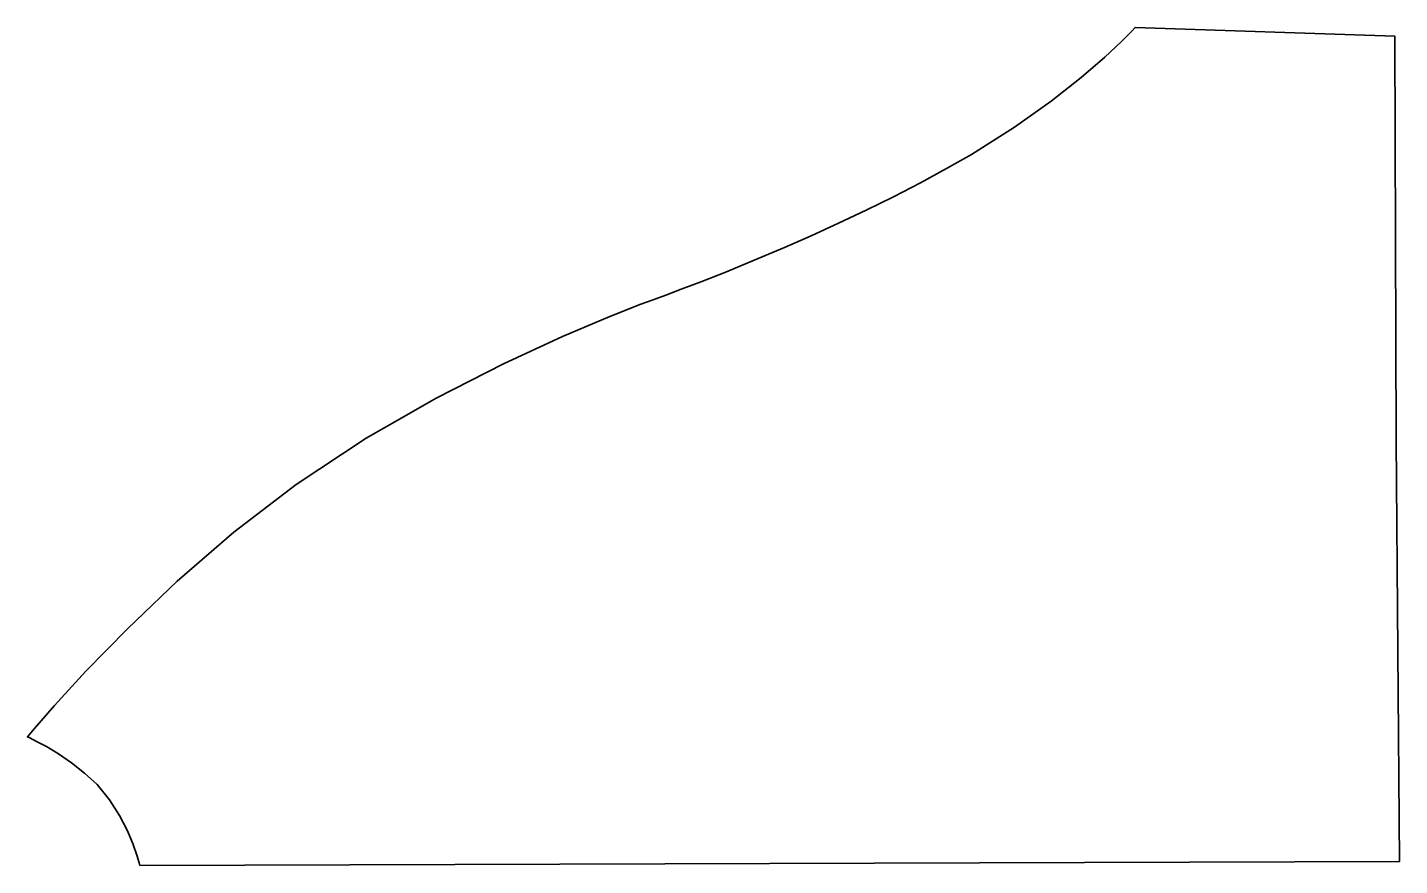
# Model space of a CAD drawing. Extents: x 0 to 4925, y -3009 to 0.
import ezdxf

# ---------------------------------------------------------------- set-up
doc = ezdxf.new("R2010")
doc.units = 0
doc.linetypes.add('Solid', pattern=[0])

msp = doc.modelspace()

# ---------------------------------------------------------------- linework, layer by layer
at = {"color": 0, "linetype": 'Solid', "lineweight": 35}
msp.add_lwpolyline([(403, -3009), (401, -2999), (393, -2972), (380, -2933), (359, -2884), (331, -2829), (295, -2773), (250, -2718), (205, -2677), (158, -2640), (111, -2608), (68, -2582), (33, -2563), (9, -2551), (0, -2547), (25, -2517), (97, -2434), (210, -2311), (359, -2159), (538, -1988), (741, -1812), (964, -1641), (1216, -1475), (1469, -1330), (1709, -1208), (1920, -1110), (2090, -1038), (2202, -994), (2242, -979), (2255, -974), (2291, -961), (2347, -940), (2421, -912), (2509, -877), (2609, -836), (2717, -790), (2813, -748), (2911, -703), (3010, -656), (3108, -608), (3205, -558), (3299, -507), (3388, -456), (3543, -358), (3674, -265), (3782, -180), (3867, -107), (3927, -50), (3964, -13), (3976, 0), (4908, -31), (4913, -1482), (4925, -2994), (403, -3009)], close=True, dxfattribs=at)

doc.saveas('drawing.dxf')
